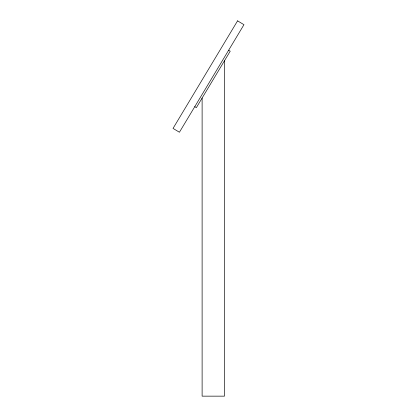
<?xml version="1.0" encoding="UTF-8"?>
<svg xmlns="http://www.w3.org/2000/svg" width="417" height="417" viewBox="0 0 417 417"><rect width="100%" height="100%" fill="white"/><g stroke="black" fill="none" stroke-linecap="round" stroke-linejoin="round"><path stroke-width="0.63" d="M228.625 50.248L230.22 51.202L196.365 107.638L194.765 106.679M224.471 60.788L224.471 396.15L202.115 396.15L202.115 98.052M237.57 20.85L173.039 128.405L179.43 132.241L243.961 24.686L237.57 20.85"/></g></svg>
